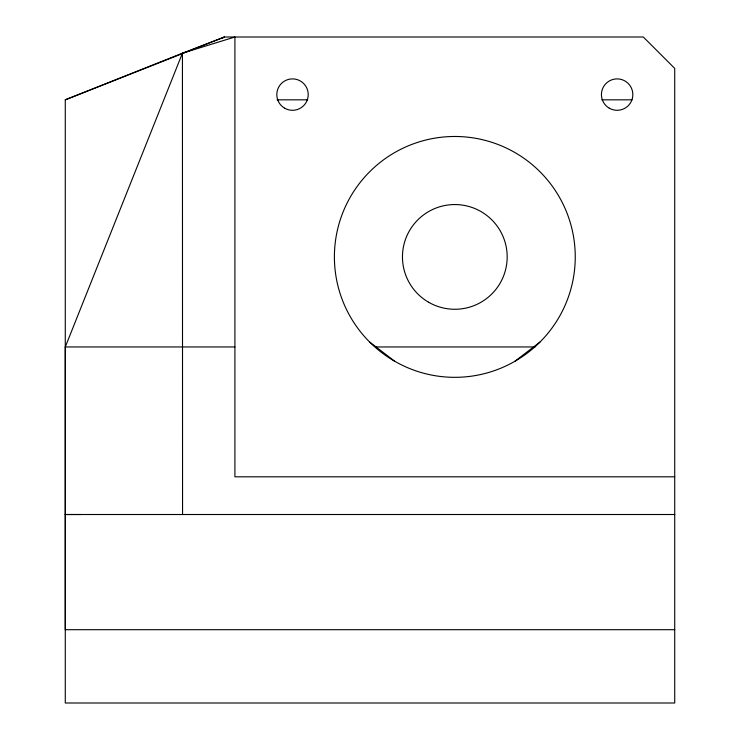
<?xml version="1.0" encoding="UTF-8"?>
<svg xmlns="http://www.w3.org/2000/svg" width="740" height="740" viewBox="0 0 740 740"><rect width="100%" height="100%" fill="white"/><g stroke="black" fill="none" stroke-linecap="round" stroke-linejoin="round"><path stroke-width="1.11" d="M674.723 476.81L234.913 476.81L234.913 37L182.429 53.188L65.277 99.826L65.277 703L674.723 703L674.723 68.413L643.31 37L224.442 37.009L182.429 53.188L65.287 346.958L65.277 629.694L674.723 629.694M515.031 361.194L539.978 342.056M222.426 38.092L224.442 37.009L65.277 99.826M277.084 99.826L307.674 99.826M601.907 99.826L632.015 99.826M65.287 346.958L234.913 346.958M375.726 346.958L535.038 346.958M80.984 514.513L65.277 514.513L674.723 514.513M369.667 342.056L394.605 361.194A120.426 120.426 0 0 0 575.248 256.91A120.426 120.426 0 0 0 394.605 152.616A120.426 120.426 0 0 0 394.605 361.194M182.429 53.188L182.558 514.513M428.645 302.253A52.355 52.355 0 0 0 507.178 256.91A52.355 52.355 0 0 0 428.645 211.566A52.355 52.355 0 0 0 428.645 302.253M284.66 108.197A15.707 15.707 0 0 0 308.219 94.591A15.707 15.707 0 0 0 284.66 80.993A15.707 15.707 0 0 0 284.66 108.197M609.279 108.197A15.707 15.707 0 0 0 632.839 94.591A15.707 15.707 0 0 0 609.279 80.993A15.707 15.707 0 0 0 609.279 108.197"/></g></svg>
